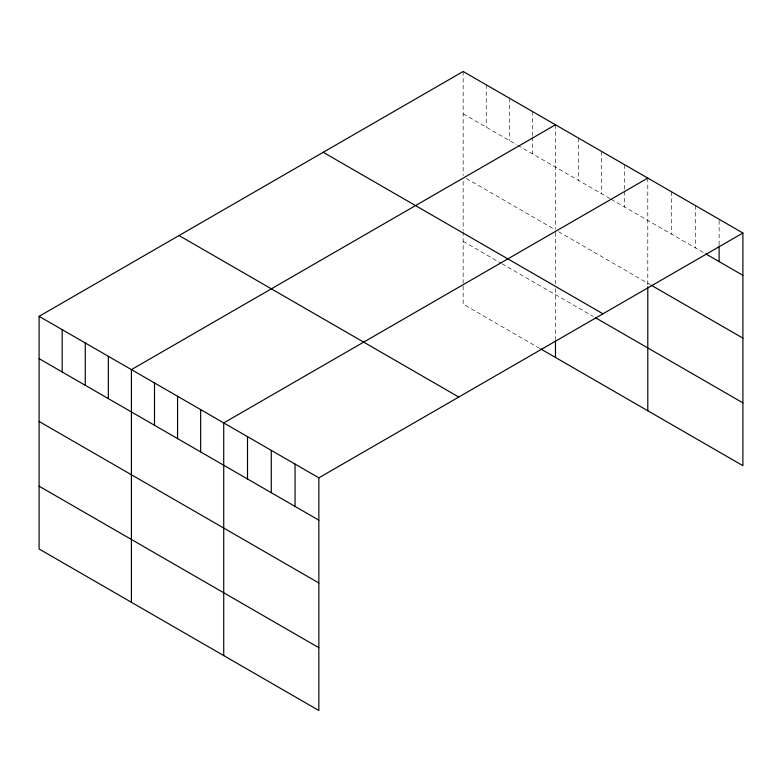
<?xml version="1.0" encoding="UTF-8"?>
<svg xmlns="http://www.w3.org/2000/svg" width="782" height="782" viewBox="0 0 782 782"><rect width="100%" height="100%" fill="white"/><g stroke="black" fill="none" stroke-linecap="round" stroke-linejoin="round"><path stroke-width="0.59" stroke-dasharray="3.91 2.93" d="M463.159 113.82L516.667 144.709M517.713 145.315L610.028 198.608M611.074 199.215L704.65 253.241M466.307 178.452L555.474 229.928M558.622 231.746L649.862 284.423M463.159 241.355L500.93 263.153M501.976 263.759L593.245 316.446M539.736 348.381L463.159 304.169L463.159 284.394M719.127 220.485L719.127 244.668M695.345 205.549L695.345 247.865M671.572 191.825L671.572 234.141M647.789 178.091L647.789 286.818M624.71 164.767L624.71 190.163M624.71 191.365L624.71 207.083M601.632 151.444L601.632 193.76M578.553 138.121L578.553 180.437M555.474 124.797L555.474 228.764M555.474 232.322L555.474 283.866M555.474 288.656L555.474 338.85M532.395 111.474L532.395 135.657M532.395 136.86L532.395 153.79M509.317 98.151L509.317 140.467M486.238 84.827L486.238 127.143M463.159 71.494L463.159 175.471M463.159 181.424L463.159 230.563M463.159 231.765L463.159 283.231"/><path stroke-width="1.17" d="M742.9 233.007L318.841 477.831L318.841 710.506L39.1 548.993L39.1 316.329L463.159 71.494L742.9 233.007L742.9 465.671L540.792 348.987M555.474 124.797L131.415 369.622L131.415 602.296M647.789 178.091L223.73 422.925L223.73 655.59M705.687 253.837L742.9 275.323M650.888 285.019L742.9 338.137M323.22 152.295L602.961 313.797M595.337 317.658L742.9 402.857M179.039 235.538L458.78 397.041M39.1 316.329L318.841 477.831M39.1 358.645L318.841 520.157M39.1 421.459L318.841 582.971M39.1 486.179L318.841 647.682M719.127 245.88L719.127 261.599M647.789 286.818L647.789 410.755M555.474 340.014L555.474 357.462M295.058 464.107L295.058 506.423M271.286 450.383L271.286 492.699M247.503 436.649L247.503 478.965M200.651 409.602L200.651 451.918M177.573 396.279L177.573 438.594M154.494 382.955L154.494 425.271M108.336 356.299L108.336 398.625M85.258 342.975L85.258 385.301M62.179 329.652L62.179 371.978"/></g></svg>
